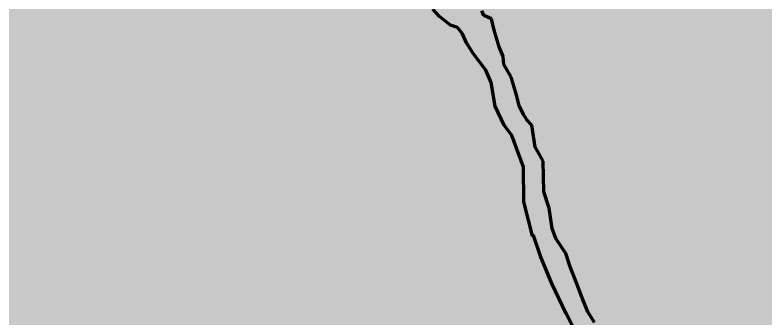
# Model space of a CAD drawing. Header units: millimetres. Extents: x 2676 to 5565, y 1584 to 2775.
# Drawn here: x 4933.1 to 4996.6, y 1951.5 to 1977.1 of the extents above; entities that cross this region are included whole.
import ezdxf

# ---------------------------------------------------------------- set-up
doc = ezdxf.new("R2010")
doc.units = ezdxf.units.MM
doc.layers.add('Warstwa1', color=7, linetype='Continuous', lineweight=70, true_color=0x688aad)
doc.layers.add('Warstwa6', color=7, linetype='Continuous', lineweight=70, true_color=0xffffff)

msp = doc.modelspace()

# ---------------------------------------------------------------- hatches: boundary and pattern name
at = {"layer": 'Warstwa1', "lineweight": 70}
h = msp.add_hatch(color=256, dxfattribs=at)
h.dxf.hatch_style = 1
h.paths.add_polyline_path([(5505.159, 2428.685), (4750.944, 2428.685), (4750.944, 1755.038), (5505.159, 1755.038)])

# ---------------------------------------------------------------- linework, layer by layer
for p, q in [((4972.73, 1977.087), (4972.554, 1977.477)), ((4973.376, 1976.821), (4972.73, 1977.087)), ((4973.61, 1975.849), (4973.376, 1976.821)), ((4974.038, 1974.448), (4973.61, 1975.849)), ((4974.369, 1973.631), (4974.038, 1974.448)), ((4974.427, 1972.97), (4974.369, 1973.631)), ((4975.052, 1971.892), (4974.427, 1972.97)), ((4975.46, 1970.491), (4975.052, 1971.892)), ((4975.713, 1969.48), (4975.46, 1970.491)), ((4976.083, 1968.721), (4975.713, 1969.48)), ((4976.356, 1968.274), (4976.083, 1968.721)), ((4976.784, 1967.827), (4976.356, 1968.274)), ((4977.057, 1965.974), (4976.784, 1967.827)), ((4977.466, 1965.293), (4977.057, 1965.974)), ((4977.738, 1964.787), (4977.466, 1965.293)), ((4977.816, 1962.199), (4977.738, 1964.787)), ((4978.245, 1960.818), (4977.816, 1962.199)), ((4978.517, 1959.087), (4978.245, 1960.818)), ((4978.828, 1958.251), (4978.517, 1959.087)), ((4979.666, 1956.996), (4978.828, 1958.251)), ((4980.036, 1955.868), (4979.666, 1956.996)), ((4980.601, 1954.409), (4980.036, 1955.868)), ((4981.048, 1953.242), (4980.601, 1954.409)), ((4981.535, 1952.056), (4981.048, 1953.242)), ((4982.08, 1951.161), (4981.535, 1952.056))]:
    msp.add_line(p, q, dxfattribs=at)
at = {"layer": 'Warstwa6', "lineweight": 70}
msp.add_lwpolyline([(4981.24, 1948.908), (4979.707, 1951.914), (4978.488, 1954.44), (4977.534, 1956.753), (4976.926, 1958.516), (4976.84, 1958.487), (4976.116, 1961.349), (4976.086, 1964.282), (4975.103, 1966.97), (4974.437, 1967.837), (4973.685, 1969.427), (4973.338, 1971.421), (4972.904, 1972.491), (4971.831, 1973.894), (4971.253, 1974.79), (4970.935, 1975.542), (4970.501, 1976.091), (4969.893, 1976.293), (4968.968, 1977.016), (4968.418, 1977.623)], dxfattribs=at)

doc.saveas('drawing.dxf')
